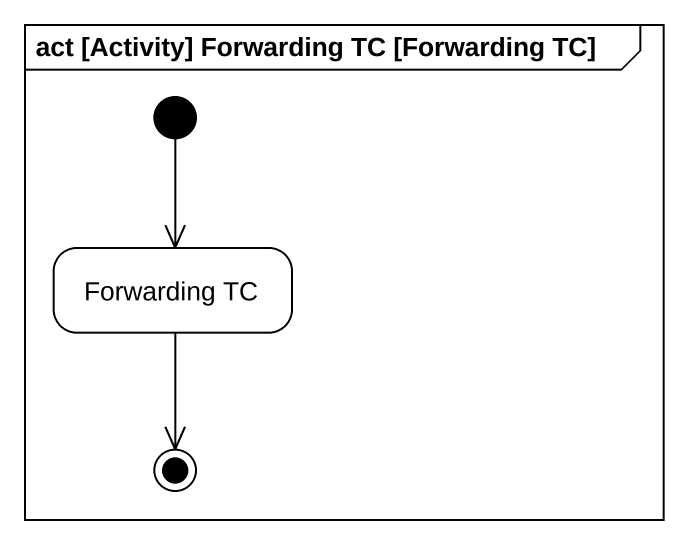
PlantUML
@startuml
mainframe act [Activity] Forwarding TC [Forwarding TC]
hide empty description
state "Forwarding TC" as Forwarding_TC
[*] --> Forwarding_TC
Forwarding_TC --> [*]
@enduml
